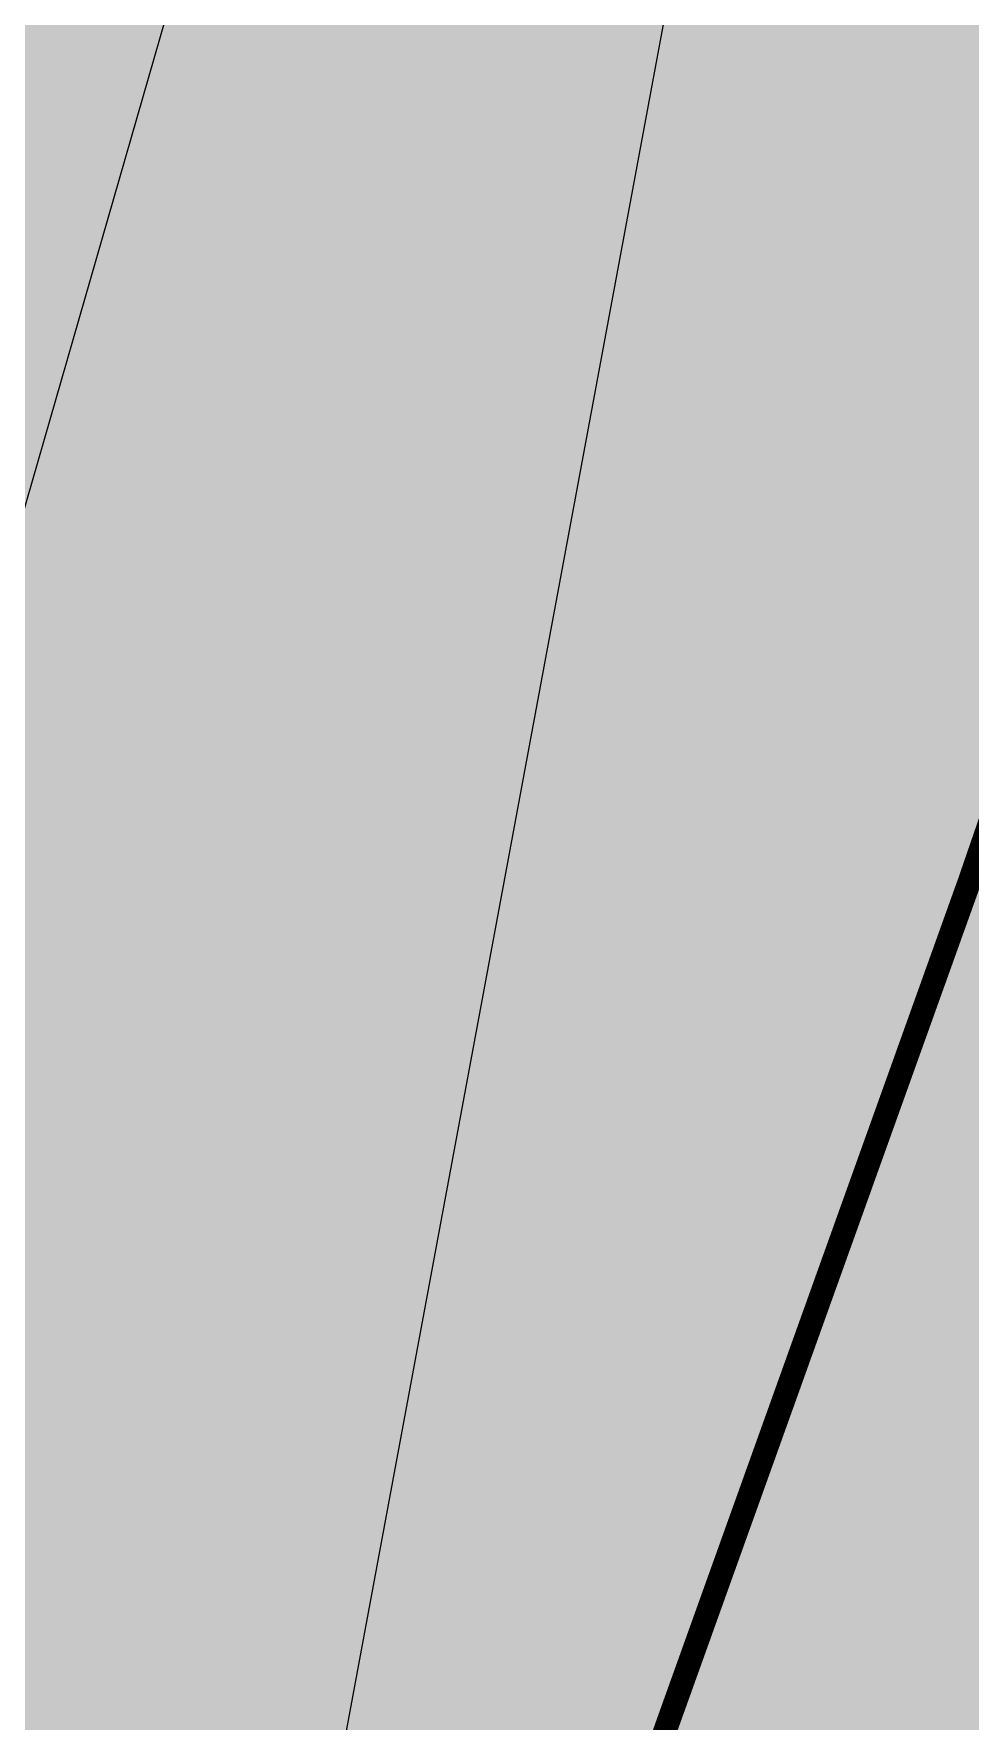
# Model space of a CAD drawing. Header units: metres. Extents: x -4 to 509425, y 7549 to 4732445.
# Drawn here: x 476033.71 to 476036.91, y 4719781.6 to 4719787.38 of the extents above; entities that cross this region are included whole.
import ezdxf

# ---------------------------------------------------------------- set-up
doc = ezdxf.new("R2010")
doc.units = ezdxf.units.M
doc.header["$LTSCALE"] = 0.01
doc.header["$MEASUREMENT"] = 0
doc.layers.get('0').update_dxf_attribs({"lineweight": 0})
for name, color, linetype in [('_SUBESTACIÓN', 1, 'Continuous'), ('AFECTACION', 7, 'Continuous'), ('NUDO GAROÑA', 211, 'Continuous')]:
    doc.layers.add(name, color=color, linetype=linetype)

msp = doc.modelspace()

# ---------------------------------------------------------------- hatches: boundary and pattern name
at = {"layer": '_SUBESTACIÓN', "transparency": 33554559}
h = msp.add_hatch(color=1, dxfattribs=at)
h.dxf.hatch_style = 1
h.paths.add_polyline_path([(475968.6399, 4719805.825), (476089.9386, 4719790.615), (476078.1686, 4719696.74), (475956.8686, 4719711.9502)])

# ---------------------------------------------------------------- linework, layer by layer
at = {"color": 252, "linetype": 'Continuous'}
for p, q in [((476049.497, 4719860.846), (476033.7754, 4719776.1542)), ((476054.7468, 4719858.8969), (476030.9119, 4719776.143))]:
    msp.add_line(p, q, dxfattribs=at)
at = {"layer": 'AFECTACION', "color": 132, "linetype": 'Continuous', "const_width": 0.08}
msp.add_lwpolyline([(476034.0146, 4719776.5488), (476035.5019, 4719780.5413), (476036.9117, 4719784.4753), (476038.2478, 4719788.3526), (476039.5137, 4719792.1749), (476040.7125, 4719795.944), (476041.8473, 4719799.6613), (476042.921, 4719803.3285), (476043.9363, 4719806.947), (476044.8956, 4719810.5183)], dxfattribs=at)
at = {"layer": 'NUDO GAROÑA', "color": 1, "const_width": 10}
msp.add_lwpolyline([(475968.0876, 4719801.3563), (476089.38, 4719786.1499), (476082.4784, 4719731.0998)], dxfattribs=at)

doc.saveas('drawing.dxf')
